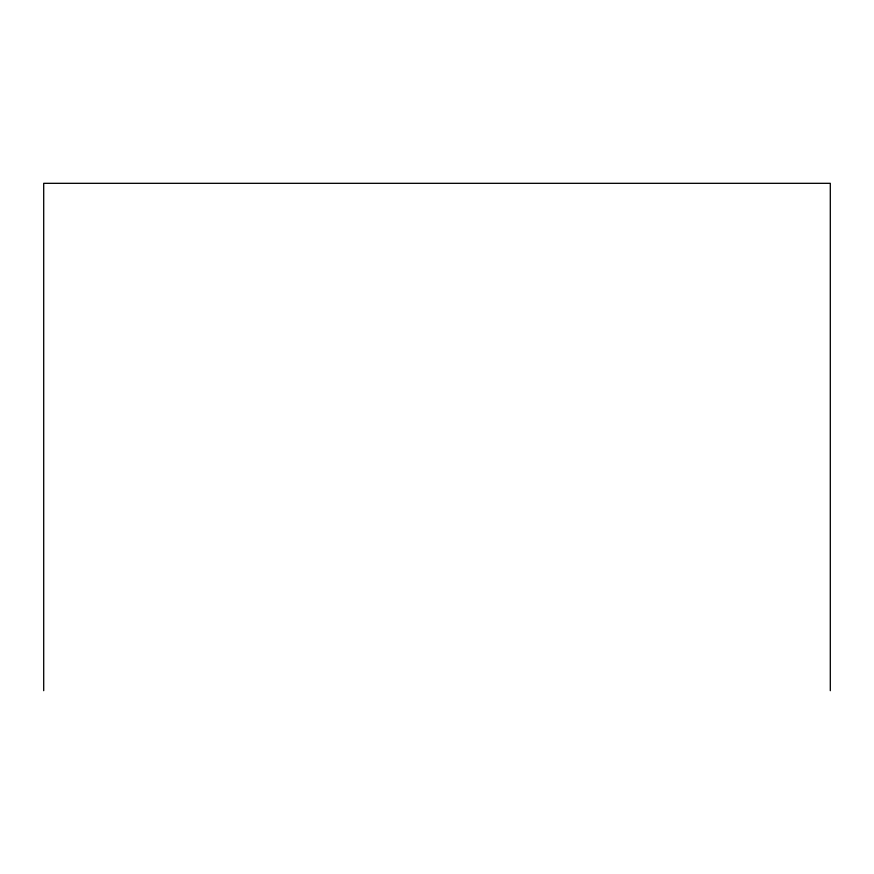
<?xml version="1.0" encoding="UTF-8"?>
<svg xmlns="http://www.w3.org/2000/svg" width="874" height="874" viewBox="0 0 874 874"><rect width="100%" height="100%" fill="white"/><g stroke="black" fill="none" stroke-linecap="round" stroke-linejoin="round"><path stroke-width="1.31" d="M830.3 690.679L830.3 183.322L43.7 183.322L43.7 690.679"/></g></svg>
